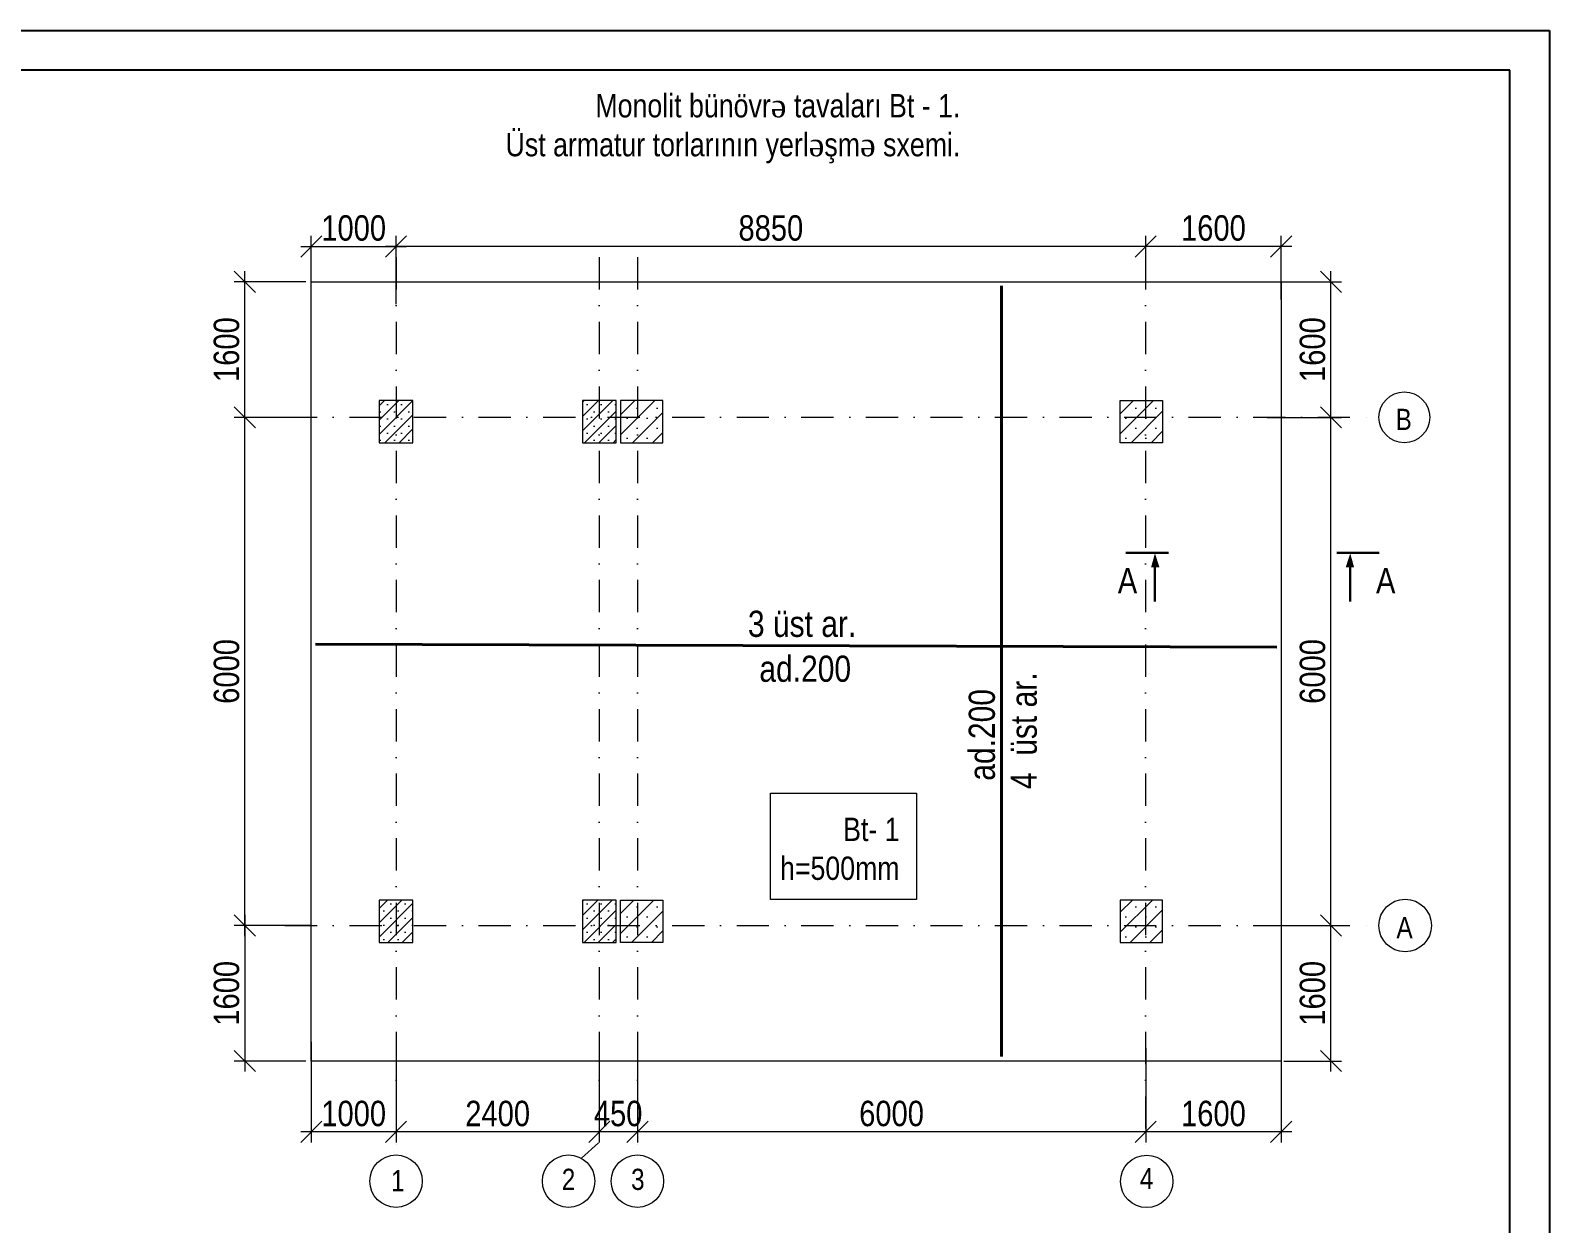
# Model space of a CAD drawing. Header units: millimetres. Extents: x -149347 to 251215, y -2929184 to -2541447.
# Drawn here: x -61247 to -43311, y -2624729 to -2610641 of the extents above; entities that cross this region are included whole.
import ezdxf

# ---------------------------------------------------------------- set-up
doc = ezdxf.new("R2010")
doc.units = ezdxf.units.MM
for name, pattern in [('CENTER', [1524, 952.5, -190.5, 190.5, -190.5]), ('DASHDOTX2', [50.8, 25.4, -12.7, 0, -12.7]), ('осевая', [50.8, 31.75, -6.35, 6.35, -6.35])]:
    doc.linetypes.add(name, pattern=pattern)
doc.layers.add('ASHADE', color=7, linetype='Continuous')
doc.layers.add('оси', color=65, linetype='осевая', lineweight=9)
doc.styles.add('style1', font='A3TI(LA).TTF', dxfattribs={"height": 400})
doc.styles.add('style6', font='ARIALN.TTF', dxfattribs={"height": 300})
doc.dimstyles.new('DIM_100', dxfattribs={"dimscale": 100, "dimtxt": 250, "dimasz": 2.5, "dimexe": 1.25, "dimexo": 0.625, "dimtad": 1, "dimdec": 0, "dimtxsty": 'style1', "dimblk": 'OBLIQUE', "dimcen": 2.5, "dimdle": 1.25, "dimclrd": 251, "dimclre": 251, "dimaunit": 1, "dimadec": 3, "dimazin": 0, "dimtfac": 1, "dimtdec": 0, "dimtmove": 1, "dimatfit": 3, "dimfxl": 1.25, "dimlwd": 5, "dimlwe": 5, "dimarcsym": 0})
pattern_1 = [(45, (-622788.36, -58465.41), (-84.189901, 84.189901), []), (45, (-622704.17, -58465.41), (-84.189901, 84.189901), [0, -119.0625])]

# ---------------------------------------------------------------- blocks, each defined once
blk = doc.blocks.new('mekteb')
at = {"color": 0, "lineweight": 25}
for p, q in [((99643, -1821466), (139843, -1821466)), ((139843, -1821466), (139843, -1849866))]:
    blk.add_line(p, q, dxfattribs=at)
at = {"color": 0, "lineweight": 25, "ltscale": 15}
for p, q in [((139343, -1821966), (101643, -1821966)), ((139343, -1849366), (139343, -1821966))]:
    blk.add_line(p, q, dxfattribs=at)
blk = doc.blocks.new('_Oblique')
at = {"color": 0, "linetype": 'ByBlock', "lineweight": -2}
blk.add_line((-0.5, -0.5), (0.5, 0.5), dxfattribs=at)
blk = doc.blocks.new('*D155')
at = {"color": 251, "lineweight": 5, "ltscale": 50, "transparency": 16777216}
for p, q in [((-54080, -2622657), (-54080, -2623771)), ((-48080, -2622657), (-48080, -2623771))]:
    blk.add_line(p, q, dxfattribs=at)
at = {"color": 251, "linetype": 'ByBlock', "lineweight": 5, "ltscale": 50, "transparency": 16777216}
blk.add_line((-47955, -2623646), (-54205, -2623646), dxfattribs=at)
at = {"layer": 'Defpoints', "color": 0, "lineweight": 15, "ltscale": 50, "transparency": 16777216}
for p in [(-54080, -2622595), (-48080, -2622595), (-54080, -2623646)]:
    blk.add_point(p, dxfattribs=at)
at = {"color": 251, "lineweight": 5, "ltscale": 50, "transparency": 16777216, "xscale": 250, "yscale": 250, "zscale": 250, "rotation": 180}
blk.add_blockref('_Oblique', (-54080, -2623646), dxfattribs=at)
at = {"color": 251, "lineweight": 5, "ltscale": 50, "transparency": 16777216, "xscale": 250, "yscale": 250, "zscale": 250}
blk.add_blockref('_Oblique', (-48080, -2623646), dxfattribs=at)
at = {"color": 0, "lineweight": 15, "ltscale": 50, "transparency": 16777216, "insert": (-51080, -2623431), "char_height": 300, "attachment_point": 5, "style": 'style6'}
blk.add_mtext('6000', dxfattribs=at)
blk = doc.blocks.new('*D156')
at = {"color": 251, "linetype": 'ByBlock', "lineweight": 5, "ltscale": 50, "transparency": 16777216}
blk.add_line((-45893, -2621335), (-45893, -2615085), dxfattribs=at)
at = {"color": 251, "lineweight": 5, "ltscale": 50, "transparency": 16777216}
for p, q in [((-45886, -2615210), (-45768, -2615210)), ((-45886, -2621210), (-45768, -2621210))]:
    blk.add_line(p, q, dxfattribs=at)
at = {"layer": 'Defpoints', "color": 0, "lineweight": 15, "ltscale": 50, "transparency": 16777216}
for p in [(-45948, -2615210), (-45893, -2615210), (-45948, -2621210)]:
    blk.add_point(p, dxfattribs=at)
at = {"color": 251, "lineweight": 5, "ltscale": 50, "transparency": 16777216, "xscale": 250, "yscale": 250, "zscale": 250}
for p, rotation in [((-45893, -2615210), 90), ((-45893, -2621210), 270)]:
    blk.add_blockref('_Oblique', p, dxfattribs=dict(at, rotation=rotation))
at = {"color": 0, "lineweight": 15, "ltscale": 50, "transparency": 16777216, "insert": (-46109, -2618210), "char_height": 300, "attachment_point": 5, "rotation": 90, "style": 'style6'}
blk.add_mtext('6000', dxfattribs=at)
blk = doc.blocks.new('*D157')
at = {"color": 251, "linetype": 'ByBlock', "lineweight": 5, "ltscale": 50, "transparency": 16777216}
blk.add_line((-45893, -2622935), (-45893, -2621085), dxfattribs=at)
at = {"color": 251, "lineweight": 5, "ltscale": 50, "transparency": 16777216}
for p, q in [((-46639, -2621210), (-45768, -2621210)), ((-46448, -2622810), (-45768, -2622810))]:
    blk.add_line(p, q, dxfattribs=at)
at = {"layer": 'Defpoints', "color": 0, "lineweight": 15, "ltscale": 50, "transparency": 16777216}
for p in [(-46702, -2621210), (-45893, -2621210), (-46510, -2622810)]:
    blk.add_point(p, dxfattribs=at)
at = {"color": 251, "lineweight": 5, "ltscale": 50, "transparency": 16777216, "xscale": 250, "yscale": 250, "zscale": 250}
for p, rotation in [((-45893, -2621210), 90), ((-45893, -2622810), 270)]:
    blk.add_blockref('_Oblique', p, dxfattribs=dict(at, rotation=rotation))
at = {"color": 0, "lineweight": 15, "ltscale": 50, "transparency": 16777216, "insert": (-46109, -2622010), "char_height": 300, "attachment_point": 5, "rotation": 90, "style": 'style6'}
blk.add_mtext('1600', dxfattribs=at)
blk = doc.blocks.new('*D158')
at = {"color": 251, "linetype": 'ByBlock', "lineweight": 5, "ltscale": 50, "transparency": 16777216}
blk.add_line((-45893, -2615335), (-45893, -2613485), dxfattribs=at)
at = {"color": 251, "lineweight": 5, "ltscale": 50, "transparency": 16777216}
for p, q in [((-46539, -2613610), (-45768, -2613610)), ((-46646, -2615210), (-45768, -2615210))]:
    blk.add_line(p, q, dxfattribs=at)
at = {"layer": 'Defpoints', "color": 0, "lineweight": 15, "ltscale": 50, "transparency": 16777216}
for p in [(-46602, -2613610), (-45893, -2613610), (-46709, -2615210)]:
    blk.add_point(p, dxfattribs=at)
at = {"color": 251, "lineweight": 5, "ltscale": 50, "transparency": 16777216, "xscale": 250, "yscale": 250, "zscale": 250}
for p, rotation in [((-45893, -2613610), 90), ((-45893, -2615210), 270)]:
    blk.add_blockref('_Oblique', p, dxfattribs=dict(at, rotation=rotation))
at = {"color": 0, "lineweight": 15, "ltscale": 50, "transparency": 16777216, "insert": (-46109, -2614410), "char_height": 300, "attachment_point": 5, "rotation": 90, "style": 'style6'}
blk.add_mtext('1600', dxfattribs=at)
blk = doc.blocks.new('*D159')
at = {"color": 251, "lineweight": 5, "ltscale": 50, "transparency": 16777216}
for p, q in [((-46480, -2622582), (-46480, -2623771)), ((-48080, -2623288), (-48080, -2623771))]:
    blk.add_line(p, q, dxfattribs=at)
at = {"color": 251, "linetype": 'ByBlock', "lineweight": 5, "ltscale": 50, "transparency": 16777216}
blk.add_line((-46355, -2623646), (-48205, -2623646), dxfattribs=at)
at = {"layer": 'Defpoints', "color": 0, "lineweight": 15, "ltscale": 50, "transparency": 16777216}
for p in [(-46480, -2622520), (-48080, -2623225), (-48080, -2623646)]:
    blk.add_point(p, dxfattribs=at)
at = {"color": 251, "lineweight": 5, "ltscale": 50, "transparency": 16777216, "xscale": 250, "yscale": 250, "zscale": 250, "rotation": 180}
blk.add_blockref('_Oblique', (-48080, -2623646), dxfattribs=at)
at = {"color": 251, "lineweight": 5, "ltscale": 50, "transparency": 16777216, "xscale": 250, "yscale": 250, "zscale": 250}
blk.add_blockref('_Oblique', (-46480, -2623646), dxfattribs=at)
at = {"color": 0, "lineweight": 15, "ltscale": 50, "transparency": 16777216, "insert": (-47280, -2623431), "char_height": 300, "attachment_point": 5, "style": 'style6'}
blk.add_mtext('1600', dxfattribs=at)
blk = doc.blocks.new('*D160')
at = {"color": 251, "lineweight": 5, "ltscale": 50, "transparency": 16777216}
for p, q in [((-54530, -2623046), (-54530, -2623771)), ((-54080, -2623299), (-54080, -2623771))]:
    blk.add_line(p, q, dxfattribs=at)
at = {"color": 251, "linetype": 'ByBlock', "lineweight": 5, "ltscale": 50, "transparency": 16777216}
blk.add_line((-53955, -2623646), (-54655, -2623646), dxfattribs=at)
at = {"layer": 'Defpoints', "color": 0, "lineweight": 15, "ltscale": 50, "transparency": 16777216}
for p in [(-54530, -2622984), (-54080, -2623236), (-54530, -2623646)]:
    blk.add_point(p, dxfattribs=at)
at = {"color": 251, "lineweight": 5, "ltscale": 50, "transparency": 16777216, "xscale": 250, "yscale": 250, "zscale": 250, "rotation": 180}
blk.add_blockref('_Oblique', (-54530, -2623646), dxfattribs=at)
at = {"color": 251, "lineweight": 5, "ltscale": 50, "transparency": 16777216, "xscale": 250, "yscale": 250, "zscale": 250}
blk.add_blockref('_Oblique', (-54080, -2623646), dxfattribs=at)
at = {"color": 0, "lineweight": 15, "ltscale": 50, "transparency": 16777216, "insert": (-54308, -2623431), "char_height": 300, "attachment_point": 5, "style": 'style6'}
blk.add_mtext('450', dxfattribs=at)
blk = doc.blocks.new('*D161')
at = {"color": 251, "lineweight": 5, "ltscale": 50, "transparency": 16777216}
for p, q in [((-56930, -2622780), (-56930, -2623771)), ((-54530, -2622780), (-54530, -2623771))]:
    blk.add_line(p, q, dxfattribs=at)
at = {"color": 251, "linetype": 'ByBlock', "lineweight": 5, "ltscale": 50, "transparency": 16777216}
blk.add_line((-54405, -2623646), (-57055, -2623646), dxfattribs=at)
at = {"layer": 'Defpoints', "color": 0, "lineweight": 15, "ltscale": 50, "transparency": 16777216}
for p in [(-56930, -2622718), (-54530, -2622718), (-56930, -2623646)]:
    blk.add_point(p, dxfattribs=at)
at = {"color": 251, "lineweight": 5, "ltscale": 50, "transparency": 16777216, "xscale": 250, "yscale": 250, "zscale": 250, "rotation": 180}
blk.add_blockref('_Oblique', (-56930, -2623646), dxfattribs=at)
at = {"color": 251, "lineweight": 5, "ltscale": 50, "transparency": 16777216, "xscale": 250, "yscale": 250, "zscale": 250}
blk.add_blockref('_Oblique', (-54530, -2623646), dxfattribs=at)
at = {"color": 0, "lineweight": 15, "ltscale": 50, "transparency": 16777216, "insert": (-55730, -2623431), "char_height": 300, "attachment_point": 5, "style": 'style6'}
blk.add_mtext('2400', dxfattribs=at)
blk = doc.blocks.new('*D162')
at = {"color": 251, "lineweight": 5, "ltscale": 50, "transparency": 16777216}
for p, q in [((-57930, -2622582), (-57930, -2623771)), ((-56930, -2622780), (-56930, -2623771))]:
    blk.add_line(p, q, dxfattribs=at)
at = {"color": 251, "linetype": 'ByBlock', "lineweight": 5, "ltscale": 50, "transparency": 16777216}
blk.add_line((-56805, -2623646), (-58055, -2623646), dxfattribs=at)
at = {"layer": 'Defpoints', "color": 0, "lineweight": 15, "ltscale": 50, "transparency": 16777216}
for p in [(-57930, -2622520), (-56930, -2622718), (-57930, -2623646)]:
    blk.add_point(p, dxfattribs=at)
at = {"color": 251, "lineweight": 5, "ltscale": 50, "transparency": 16777216, "xscale": 250, "yscale": 250, "zscale": 250, "rotation": 180}
blk.add_blockref('_Oblique', (-57930, -2623646), dxfattribs=at)
at = {"color": 251, "lineweight": 5, "ltscale": 50, "transparency": 16777216, "xscale": 250, "yscale": 250, "zscale": 250}
blk.add_blockref('_Oblique', (-56930, -2623646), dxfattribs=at)
at = {"color": 0, "lineweight": 15, "ltscale": 50, "transparency": 16777216, "insert": (-57430, -2623431), "char_height": 300, "attachment_point": 5, "style": 'style6'}
blk.add_mtext('1000', dxfattribs=at)
blk = doc.blocks.new('*D163')
at = {"color": 251, "linetype": 'ByBlock', "lineweight": 5, "ltscale": 50, "transparency": 16777216}
blk.add_line((-58715, -2621085), (-58715, -2622935), dxfattribs=at)
at = {"color": 251, "lineweight": 5, "ltscale": 50, "transparency": 16777216}
for p, q in [((-57932, -2621210), (-58840, -2621210)), ((-57993, -2622810), (-58840, -2622810))]:
    blk.add_line(p, q, dxfattribs=at)
at = {"layer": 'Defpoints', "color": 0, "lineweight": 15, "ltscale": 50, "transparency": 16777216}
for p in [(-57869, -2621210), (-58715, -2622810), (-57930, -2622810)]:
    blk.add_point(p, dxfattribs=at)
at = {"color": 251, "lineweight": 5, "ltscale": 50, "transparency": 16777216, "xscale": 250, "yscale": 250, "zscale": 250}
for p, rotation in [((-58715, -2621210), 90), ((-58715, -2622810), 270)]:
    blk.add_blockref('_Oblique', p, dxfattribs=dict(at, rotation=rotation))
at = {"color": 0, "lineweight": 15, "ltscale": 50, "transparency": 16777216, "insert": (-58930, -2622010), "char_height": 300, "attachment_point": 5, "rotation": 90, "style": 'style6'}
blk.add_mtext('1600', dxfattribs=at)
blk = doc.blocks.new('*D164')
at = {"color": 251, "linetype": 'ByBlock', "lineweight": 5, "ltscale": 50, "transparency": 16777216}
blk.add_line((-58715, -2621335), (-58715, -2615085), dxfattribs=at)
at = {"color": 251, "lineweight": 5, "ltscale": 50, "transparency": 16777216}
for p, q in [((-58165, -2615210), (-58840, -2615210)), ((-58165, -2621210), (-58840, -2621210))]:
    blk.add_line(p, q, dxfattribs=at)
at = {"layer": 'Defpoints', "color": 0, "lineweight": 15, "ltscale": 50, "transparency": 16777216}
for p in [(-58715, -2615210), (-58102, -2615210), (-58102, -2621210)]:
    blk.add_point(p, dxfattribs=at)
at = {"color": 251, "lineweight": 5, "ltscale": 50, "transparency": 16777216, "xscale": 250, "yscale": 250, "zscale": 250}
for p, rotation in [((-58715, -2615210), 90), ((-58715, -2621210), 270)]:
    blk.add_blockref('_Oblique', p, dxfattribs=dict(at, rotation=rotation))
at = {"color": 0, "lineweight": 15, "ltscale": 50, "transparency": 16777216, "insert": (-58930, -2618210), "char_height": 300, "attachment_point": 5, "rotation": 90, "style": 'style6'}
blk.add_mtext('6000', dxfattribs=at)
blk = doc.blocks.new('*D182')
at = {"color": 251, "linetype": 'ByBlock', "lineweight": 5, "ltscale": 50, "transparency": 16777216}
blk.add_line((-58715, -2615335), (-58715, -2613485), dxfattribs=at)
at = {"color": 251, "lineweight": 5, "ltscale": 50, "transparency": 16777216}
for p, q in [((-57993, -2613610), (-58840, -2613610)), ((-57993, -2615210), (-58840, -2615210))]:
    blk.add_line(p, q, dxfattribs=at)
at = {"layer": 'Defpoints', "color": 0, "lineweight": 15, "ltscale": 50, "transparency": 16777216}
for p in [(-58715, -2613610), (-57930, -2613610), (-57930, -2615210)]:
    blk.add_point(p, dxfattribs=at)
at = {"color": 251, "lineweight": 5, "ltscale": 50, "transparency": 16777216, "xscale": 250, "yscale": 250, "zscale": 250}
for p, rotation in [((-58715, -2613610), 90), ((-58715, -2615210), 270)]:
    blk.add_blockref('_Oblique', p, dxfattribs=dict(at, rotation=rotation))
at = {"color": 0, "lineweight": 15, "ltscale": 50, "transparency": 16777216, "insert": (-58930, -2614410), "char_height": 300, "attachment_point": 5, "rotation": 90, "style": 'style6'}
blk.add_mtext('1600', dxfattribs=at)
blk = doc.blocks.new('*D165')
at = {"color": 251, "linetype": 'ByBlock', "lineweight": 5, "ltscale": 50, "transparency": 16777216}
blk.add_line((-46355, -2613192), (-48205, -2613192), dxfattribs=at)
at = {"color": 251, "lineweight": 5, "ltscale": 50, "transparency": 16777216}
for p, q in [((-48080, -2613604), (-48080, -2613067)), ((-46480, -2613818), (-46480, -2613067))]:
    blk.add_line(p, q, dxfattribs=at)
at = {"layer": 'Defpoints', "color": 0, "lineweight": 15, "ltscale": 50, "transparency": 16777216}
for p in [(-48080, -2613192), (-48080, -2613666), (-46480, -2613880)]:
    blk.add_point(p, dxfattribs=at)
at = {"color": 251, "lineweight": 5, "ltscale": 50, "transparency": 16777216, "xscale": 250, "yscale": 250, "zscale": 250, "rotation": 180}
blk.add_blockref('_Oblique', (-48080, -2613192), dxfattribs=at)
at = {"color": 251, "lineweight": 5, "ltscale": 50, "transparency": 16777216, "xscale": 250, "yscale": 250, "zscale": 250}
blk.add_blockref('_Oblique', (-46480, -2613192), dxfattribs=at)
at = {"color": 0, "lineweight": 15, "ltscale": 50, "transparency": 16777216, "insert": (-47280, -2612976), "char_height": 300, "attachment_point": 5, "style": 'style6'}
blk.add_mtext('1600', dxfattribs=at)
blk = doc.blocks.new('*D166')
at = {"color": 251, "linetype": 'ByBlock', "lineweight": 5, "ltscale": 50, "transparency": 16777216}
blk.add_line((-58055, -2613192), (-56805, -2613192), dxfattribs=at)
at = {"color": 251, "lineweight": 5, "ltscale": 50, "transparency": 16777216}
for p, q in [((-57930, -2613902), (-57930, -2613067)), ((-56930, -2613873), (-56930, -2613067))]:
    blk.add_line(p, q, dxfattribs=at)
at = {"layer": 'Defpoints', "color": 0, "lineweight": 15, "ltscale": 50, "transparency": 16777216}
for p in [(-56930, -2613192), (-57930, -2613965), (-56930, -2613936)]:
    blk.add_point(p, dxfattribs=at)
at = {"color": 251, "lineweight": 5, "ltscale": 50, "transparency": 16777216, "xscale": 250, "yscale": 250, "zscale": 250, "rotation": 180}
blk.add_blockref('_Oblique', (-57930, -2613192), dxfattribs=at)
at = {"color": 251, "lineweight": 5, "ltscale": 50, "transparency": 16777216, "xscale": 250, "yscale": 250, "zscale": 250}
blk.add_blockref('_Oblique', (-56930, -2613192), dxfattribs=at)
at = {"color": 0, "lineweight": 15, "ltscale": 50, "transparency": 16777216, "insert": (-57430, -2612976), "char_height": 300, "attachment_point": 5, "style": 'style6'}
blk.add_mtext('1000', dxfattribs=at)
blk = doc.blocks.new('*D167')
at = {"color": 251, "linetype": 'ByBlock', "lineweight": 5, "ltscale": 50, "transparency": 16777216}
blk.add_line((-47955, -2613192), (-57055, -2613192), dxfattribs=at)
at = {"color": 251, "lineweight": 5, "ltscale": 50, "transparency": 16777216}
for p, q in [((-56930, -2613583), (-56930, -2613067)), ((-48080, -2613583), (-48080, -2613067))]:
    blk.add_line(p, q, dxfattribs=at)
at = {"layer": 'Defpoints', "color": 0, "lineweight": 15, "ltscale": 50, "transparency": 16777216}
for p in [(-56930, -2613192), (-56930, -2613646), (-48080, -2613646)]:
    blk.add_point(p, dxfattribs=at)
at = {"color": 251, "lineweight": 5, "ltscale": 50, "transparency": 16777216, "xscale": 250, "yscale": 250, "zscale": 250, "rotation": 180}
blk.add_blockref('_Oblique', (-56930, -2613192), dxfattribs=at)
at = {"color": 251, "lineweight": 5, "ltscale": 50, "transparency": 16777216, "xscale": 250, "yscale": 250, "zscale": 250}
blk.add_blockref('_Oblique', (-48080, -2613192), dxfattribs=at)
at = {"color": 0, "lineweight": 15, "ltscale": 50, "transparency": 16777216, "insert": (-52505, -2612976), "char_height": 300, "attachment_point": 5, "style": 'style6'}
blk.add_mtext('8850', dxfattribs=at)

msp = doc.modelspace()

# ---------------------------------------------------------------- hatches: boundary and pattern name
at = {"lineweight": 15, "ltscale": 50}
h = msp.add_hatch(dxfattribs=at)
h.set_pattern_fill('SACNCR', color=4, scale=50)
h.set_pattern_definition(pattern_1)
h.paths.add_polyline_path([(-57130.09166, -2615509.65477), (-56730.09166, -2615509.65477), (-56730.09166, -2615009.65477), (-57130.09166, -2615009.65477)])
h = msp.add_hatch(dxfattribs=at)
h.set_pattern_fill('SACNCR', color=4, scale=50)
h.set_pattern_definition(pattern_1)
h.paths.add_polyline_path([(-54730.09166, -2615509.65477), (-54330.09166, -2615509.65477), (-54330.09166, -2615009.65477), (-54730.09166, -2615009.65477)])
h = msp.add_hatch(dxfattribs=at)
h.set_pattern_fill('SACNCR', color=4, scale=70)
h.set_pattern_definition([(45, (-856160.3, -33367.4), (-117.865862, 117.865862), []), (45, (-856042.44, -33367.4), (-117.865862, 117.865862), [0, -166.6875])])
h.paths.add_polyline_path([(-54280.09166, -2615509.65477), (-53780.09166, -2615509.65477), (-53780.09166, -2615009.65477), (-54280.09166, -2615009.65477)])
h = msp.add_hatch(dxfattribs=at)
h.set_pattern_fill('SACNCR', color=4, scale=70)
h.set_pattern_definition([(45, (-862060.3, -33367.4), (-117.865862, 117.865862), []), (45, (-861942.44, -33367.4), (-117.865862, 117.865862), [0, -166.6875])])
h.paths.add_polyline_path([(-48380.09166, -2615509.65477), (-47880.09166, -2615509.65477), (-47880.09166, -2615009.65477), (-48380.09166, -2615009.65477)])
h = msp.add_hatch(dxfattribs=at)
h.set_pattern_fill('SACNCR', color=4, scale=50)
h.set_pattern_definition([(45, (-620388.36, -58465.41), (-84.189901, 84.189901), []), (45, (-620304.17, -58465.41), (-84.189901, 84.189901), [0, -119.0625])])
h.paths.add_polyline_path([(-57130.09166, -2621409.65477), (-56730.09166, -2621409.65477), (-56730.09166, -2620909.65477), (-57130.09166, -2620909.65477)])
h = msp.add_hatch(dxfattribs=at)
h.set_pattern_fill('SACNCR', color=4, scale=50)
h.set_pattern_definition(pattern_1)
h.paths.add_polyline_path([(-54730.09166, -2621409.65477), (-54330.09166, -2621409.65477), (-54330.09166, -2620909.65477), (-54730.09166, -2620909.65477)])
h = msp.add_hatch(dxfattribs=at)
h.set_pattern_fill('SACNCR', color=4, scale=70)
h.set_pattern_definition([(45, (-856160.3, -27467.4), (-117.865862, 117.865862), []), (45, (-856042.44, -27467.4), (-117.865862, 117.865862), [0, -166.6875])])
h.paths.add_polyline_path([(-54280.09166, -2621409.65477), (-53780.09166, -2621409.65477), (-53780.09166, -2620909.65477), (-54280.09166, -2620909.65477)])
h = msp.add_hatch(dxfattribs=at)
h.set_pattern_fill('SACNCR', color=4, scale=70)
h.set_pattern_definition([(45, (-862060.3, -27467.4), (-117.865862, 117.865862), []), (45, (-861942.44, -27467.4), (-117.865862, 117.865862), [0, -166.6875])])
h.paths.add_polyline_path([(-48380.09166, -2621409.65477), (-47880.09166, -2621409.65477), (-47880.09166, -2620909.65477), (-48380.09166, -2620909.65477)])

# ---------------------------------------------------------------- linework, layer by layer
at = {"color": 1, "linetype": 'DASHDOTX2', "lineweight": 13, "ltscale": 15}
for p, q in [((-56930.09166, -2613319.65477), (-56930.09166, -2623918.80425)), ((-54530.09166, -2613319.65477), (-54530.09166, -2623760.42582)), ((-54080.09166, -2613319.65477), (-54080.09166, -2623915.97099)), ((-48080.09166, -2613319.65477), (-48080.09166, -2623915.97099)), ((-58242.61571, -2615209.65477), (-45326.76934, -2615209.65477)), ((-58242.61571, -2621209.65477), (-45326.76934, -2621209.65477))]:
    msp.add_line(p, q, dxfattribs=at)
at = {"lineweight": 30}
for p, q in [((-48313.34651, -2616808.39794), (-47811.92967, -2616808.39794)), ((-45322.12933, -2616808.39794), (-45823.54618, -2616808.39794)), ((-47970.36885, -2616980.3281), (-47970.36885, -2617385.38442)), ((-45665.10699, -2616980.3281), (-45665.10699, -2617385.38442))]:
    msp.add_line(p, q, dxfattribs=at)
at = {"color": 3, "lineweight": 15, "ltscale": 15}
msp.add_lwpolyline([(-46480.09166, -2622809.65477), (-57930.09166, -2622809.65477), (-57930.09166, -2613609.65477), (-46480.09166, -2613609.65477)], close=True, dxfattribs=at)
at = {"color": 4, "lineweight": 15, "ltscale": 50}
for points in [[(-56730.09166, -2615509.65477), (-56730.09166, -2615009.65477), (-57130.09166, -2615009.65477), (-57130.09166, -2615509.65477)], [(-54330.09166, -2615509.65477), (-54330.09166, -2615009.65477), (-54730.09166, -2615009.65477), (-54730.09166, -2615509.65477)], [(-53780.09166, -2615509.65477), (-53780.09166, -2615009.65477), (-54280.09166, -2615009.65477), (-54280.09166, -2615509.65477)], [(-48380.09166, -2615509.65477), (-48380.09166, -2615009.65477), (-47880.09166, -2615009.65477), (-47880.09166, -2615509.65477)], [(-56730.09166, -2621409.65477), (-56730.09166, -2620909.65477), (-57130.09166, -2620909.65477), (-57130.09166, -2621409.65477)], [(-54330.09166, -2621409.65477), (-54330.09166, -2620909.65477), (-54730.09166, -2620909.65477), (-54730.09166, -2621409.65477)], [(-53780.09166, -2620909.65477), (-53780.09166, -2621409.65477), (-54280.09166, -2621409.65477), (-54280.09166, -2620909.65477)], [(-48380.09166, -2620909.65477), (-48380.09166, -2621409.65477), (-47880.09166, -2621409.65477), (-47880.09166, -2620909.65477)]]:
    msp.add_lwpolyline(points, close=True, dxfattribs=at)
at = {"color": 1, "lineweight": 15, "ltscale": 15}
msp.add_lwpolyline([(-50785.15099, -2620902.52414), (-52509.08207, -2620902.52414), (-52509.08207, -2619647.35821), (-50785.15099, -2619647.35821)], close=True, dxfattribs=at)
at = {"color": 231, "lineweight": 15, "ltscale": 50}
for centre, radius in [((-45026.36425, -2615209.65477), 300.40509), ((-45016.42881, -2621209.65477), 310.34053), ((-56930.09166, -2624227.97047), 309.16622), ((-54893.0412, -2624227.97047), 309.16622), ((-54080.09166, -2624227.97047), 309.16622), ((-48067.9934, -2624230.56693), 309.16622)]:
    msp.add_circle(centre, radius, dxfattribs=at)
at = {"lineweight": 30}
for points in [[(-47917.25538, -2616980.3281), (-47970.36885, -2616814.9531), (-48016.31352, -2616980.3281)], [(-45718.22046, -2616980.3281), (-45665.10699, -2616814.9531), (-45619.16232, -2616980.3281)]]:
    msp.add_solid(points, dxfattribs=at)
at = {"layer": 'ASHADE', "color": 4, "lineweight": 40, "ltscale": 30}
for p, q in [((-49780.26629, -2613657.23256), (-49781.58359, -2622757.23256)), ((-46531.35079, -2617922.41155), (-57880.09166, -2617886.45838))]:
    msp.add_line(p, q, dxfattribs=at)
at = {"layer": 'оси', "color": 59, "linetype": 'CENTER', "ltscale": 20, "true_color": 0x5c5330}
msp.add_line((-54740.61611, -2623956.15702), (-54540.19885, -2623776.91476), dxfattribs=at)

# ---------------------------------------------------------------- block references
at = {"lineweight": 15, "xscale": 0.9356999229963345, "yscale": 0.9356999229963345, "zscale": 0.9356999229963345}
msp.add_blockref('mekteb', (-174162.4624, -906295.65962), dxfattribs=at)

# ---------------------------------------------------------------- texts
at = {"color": 231, "lineweight": 15, "ltscale": 50, "style": 'style6'}
msp.add_text('ad.200', height=309, dxfattribs=at).set_placement((-52640.44808, -2618332.18403))
msp.add_text('ad.200', height=309, rotation=90, dxfattribs=at).set_placement((-49859.90035, -2619500.09718))
at = {"lineweight": 40, "insert": (-50267.54062, -2611392.47379), "char_height": 340.6725, "width": 11789.2595283, "attachment_point": 3, "style": 'style6'}
msp.add_mtext('{\\fArial Narrow|b0|i0|c238|p34; \\H0.80906x;          Monolit bünövr\\fTimes New Roman|b0|i0|c238|p18;ə\\fArial Narrow|b0|i0|c238|p34; tavaları Bt - 1.\\P    Üst armatur torlarının yerl\\fTimes New Roman|b0|i0|c238|p18;ə\\fArial Narrow|b0|i0|c238|p34;şm\\fTimes New Roman|b0|i0|c238|p18;ə\\fArial Narrow|b0|i0|c238|p34; sxemi.    \\H1.236x; }', dxfattribs=at)
at = {"color": 231, "lineweight": 15, "ltscale": 50, "char_height": 250, "style": 'style6'}
for s, insert, attachment_point in [('{\\fArial Narrow|b0|i0|c238|p34;B}', (-44938.15907, -2615359.19275), 9), ('{\\fArial Narrow|b0|i0|c238|p34;A}', (-44928.22363, -2621359.19275), 9), ('{\\fArial Narrow|b0|i0|c238|p34;1}', (-56988.71448, -2624097.37417), 1), ('{\\fArial Narrow|b0|i0|c238|p34;2}', (-54973.24952, -2624081.41685), 1), ('{\\fArial Narrow|b0|i0|c238|p34;3}', (-54154.92821, -2624081.49732), 1), ('{\\fArial Narrow|b0|i0|c238|p34;4}', (-48148.39733, -2624070.81652), 1)]:
    msp.add_mtext_dynamic_manual_height_columns(s, width=157.5516269, gutter_width=12.5, heights=[0], dxfattribs=dict(at, insert=insert, attachment_point=attachment_point))
at = {"lineweight": 9, "char_height": 300, "width": 5396.4038597, "style": 'style6'}
for insert, attachment_point in [((-48179.63981, -2616988.0838), 3), ((-45455.83604, -2616988.0838), 1)]:
    msp.add_mtext(' {\\fArial Narrow|b0|i0|c238|p34;A}', dxfattribs=dict(at, insert=insert, attachment_point=attachment_point))
at = {"color": 231, "lineweight": 15, "ltscale": 50, "insert": (-51496.45577, -2617492.82385), "char_height": 309, "width": 2245.3107638, "attachment_point": 3, "style": 'style6'}
msp.add_mtext('{\\fArial Narrow|b0|i0|c238|p34;3 üst ar.}', dxfattribs=at)
at = {"color": 231, "lineweight": 15, "ltscale": 50, "insert": (-49361.04086, -2619599.06728), "char_height": 309, "width": 2047.1812526, "attachment_point": 7, "rotation": 90, "style": 'style6'}
msp.add_mtext('{\\fArial Narrow|b0|i0|c238|p34;4  üst ar.}', dxfattribs=at)
at = {"color": 7, "ltscale": 15, "insert": (-50985.4674, -2620675.00467), "char_height": 275.2950982, "width": 3252.7557468, "attachment_point": 9, "style": 'style6'}
msp.add_mtext('{\\fArial Narrow|b0|i0|c238|p34;     Bt- 1\\Ph=500mm }', dxfattribs=at)

# ---------------------------------------------------------------- dimensions: what is measured, and where the dimension line sits
at = {"color": 231, "lineweight": 15, "ltscale": 50}
for base, p1, p2, angle, picture, middle in [((-56930.09166, -2613191.81582), (-57930.09166, -2613964.71215), (-56930.09166, -2613935.61872), 180, '*D166', (-57430.09166, -2612976.14392)), ((-56930.09166, -2613191.81582), (-48080.09166, -2613645.61872), (-56930.09166, -2613645.61872), 180, '*D167', (-52505.09166, -2612976.14392)), ((-48080.09166, -2613191.81582), (-46480.09166, -2613880.3062), (-48080.09166, -2613666.06101), 180, '*D165', (-47280.09166, -2612976.14392)), ((-58714.55809, -2613609.65477), (-57930.09166, -2615209.65477), (-57930.09166, -2613609.65477), 90, '*D182', (-58930.22998, -2614409.65477)), ((-58714.55809, -2615209.65477), (-58102.03404, -2621209.65477), (-58102.03404, -2615209.65477), 90, '*D164', (-58930.22998, -2618209.65477)), ((-45892.94626, -2615209.65477), (-45948.2584, -2621209.65477), (-45948.2584, -2615209.65477), 270, '*D156', (-46108.61816, -2618209.65477)), ((-58714.55809, -2622809.65477), (-57869.12571, -2621209.65477), (-57930.09166, -2622809.65477), 90, '*D163', (-58930.22998, -2622009.65477)), ((-48080.09166, -2623646.49917), (-46480.09166, -2622519.65477), (-48080.09166, -2623225.45149), 180, '*D159', (-47280.09166, -2623430.82728)), ((-54080.09166, -2623646.49917), (-48080.09166, -2622594.73917), (-54080.09166, -2622594.73917), 180, '*D155', (-51080.09166, -2623430.82728)), ((-56930.09166, -2623646.49917), (-54530.09166, -2622717.7686), (-56930.09166, -2622717.7686), 180, '*D161', (-55730.09166, -2623430.82728))]:
    dim = msp.add_linear_dim(base=base, p1=p1, p2=p2, angle=angle, dimstyle='DIM_100', override={"dimtxsty": 'style6'}, dxfattribs=at)
    dim.commit()
    dim.dimension.update_dxf_attribs({"geometry": picture, "text_midpoint": middle})
for base, p1, p2, angle, picture, middle in [((-45892.94626, -2613609.65477), (-46708.73002, -2615209.65477), (-46601.54216, -2613609.65477), 270, '*D158', (-45892.94626, -2614409.65477)), ((-45892.94626, -2621209.65477), (-46510.09166, -2622809.65477), (-46701.54216, -2621209.65477), 270, '*D157', (-45892.94626, -2622009.65477)), ((-57930.09166, -2623646.49917), (-56930.09166, -2622717.7686), (-57930.09166, -2622519.65477), 180, '*D162', (-57430.09166, -2623646.49917)), ((-54530.09166, -2623646.49917), (-54080.09166, -2623236.39747), (-54530.09166, -2622983.68804), 180, '*D160', (-54307.97335, -2623646.49917))]:
    dim = msp.add_linear_dim(base=base, p1=p1, p2=p2, angle=angle, dimstyle='DIM_100', override={"dimtxsty": 'style6'}, dxfattribs=at)
    dim.commit()
    dim.dimension.update_dxf_attribs({"geometry": picture, "text_midpoint": middle, "dimtype": 160})

doc.saveas('drawing.dxf')
